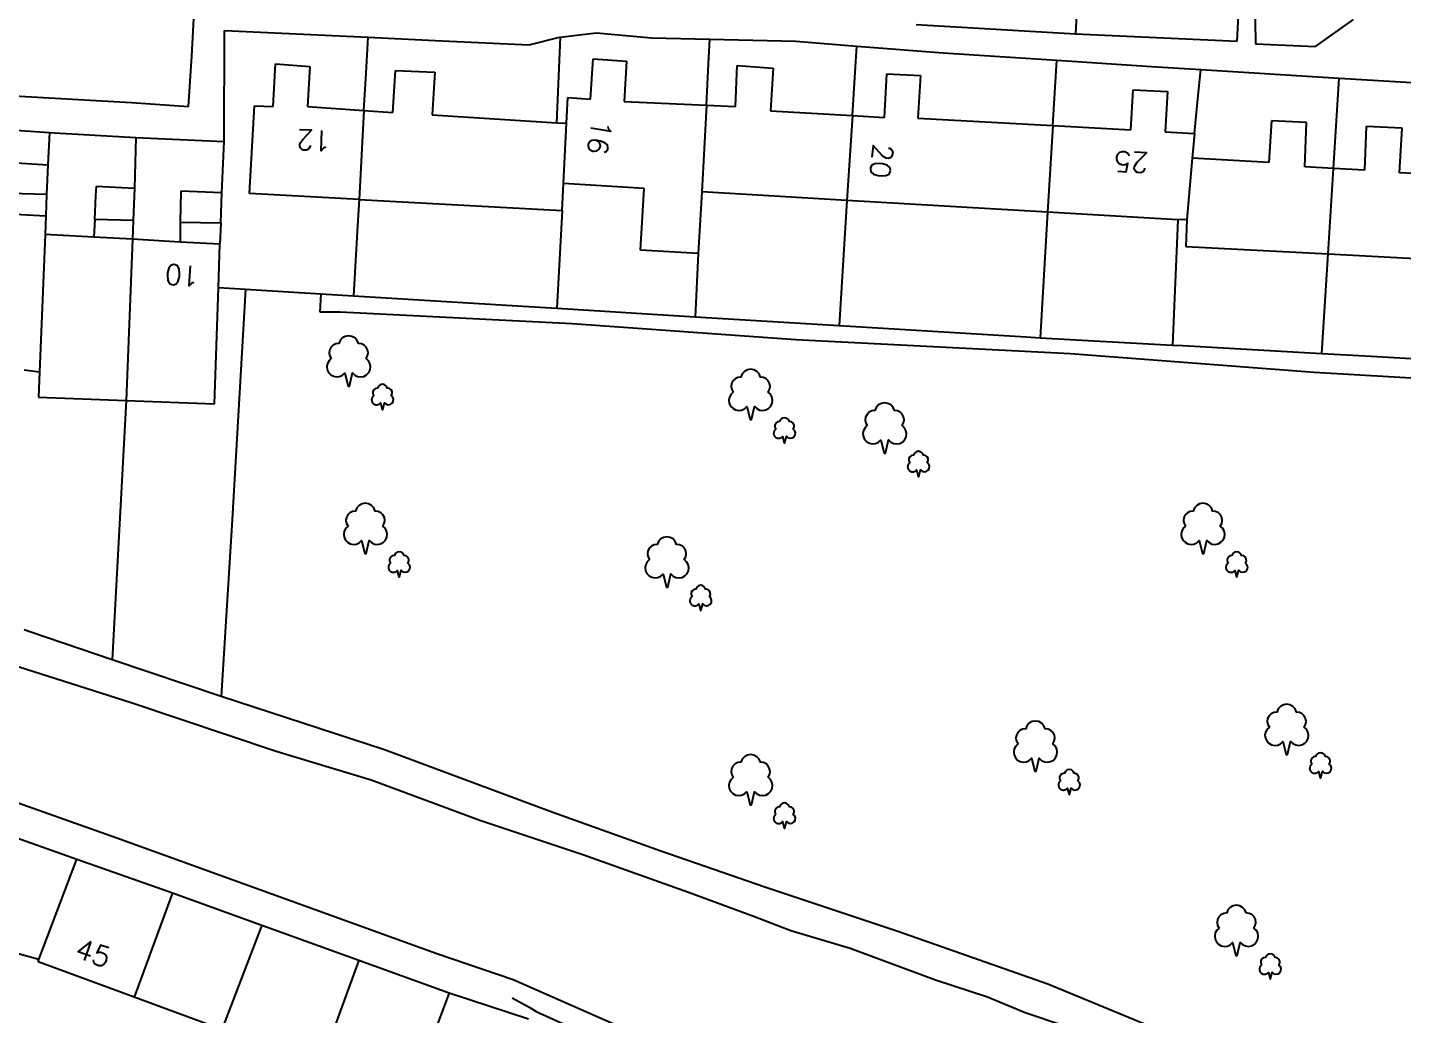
# Model space of a CAD drawing. Extents: x 427500 to 429848, y 434500 to 436505.
# Drawn here: x 429316 to 429398.1, y 435198.9 to 435257.9 of the extents above; entities that cross this region are included whole.
import ezdxf

# ---------------------------------------------------------------- set-up
doc = ezdxf.new("R2010")
doc.units = 0
doc.layers.add('LPTIP_Ex_Base', color=8, linetype='Continuous')
doc.styles.add('MtXpl_Romans', font='romans__.ttf')

msp = doc.modelspace()

# ---------------------------------------------------------------- linework, layer by layer
at = {"layer": 'LPTIP_Ex_Base', "color": 251, "true_color": 0x636466}
for p, q in [((429378.84, 435262.88), (429378.55, 435257.5)), ((429325.8, 435256.15), (429325.97, 435259.55)), ((429388.2, 435257.05), (429388.34, 435259.8)), ((429389.25, 435259.7), (429389.3, 435256.9)), ((429392.881, 435256.744), (429395.15, 435258.345)), ((429327.727, 435251.059), (429327.75, 435257.7)), ((429327.75, 435257.7), (429336.32, 435257.29)), ((429347.8, 435257.3), (429348.44, 435257.37)), ((429348.44, 435257.37), (429349.1, 435257.45)), ((429349.1, 435257.45), (429349.95, 435257.55)), ((429349.95, 435257.55), (429353.25, 435257.25)), ((429369.05, 435258.04), (429378.55, 435257.5)), ((429378.55, 435257.5), (429388.2, 435257.05)), ((429336.2, 435255.15), (429336.32, 435257.29)), ((429336.32, 435257.29), (429340.335, 435257.098)), ((429340.335, 435257.098), (429345.93, 435256.83)), ((429345.93, 435256.83), (429347.752, 435257.288)), ((429347.59, 435252.18), (429347.8, 435257.3)), ((429347.752, 435257.288), (429347.8, 435257.3)), ((429353.25, 435257.25), (429356.73, 435257.17)), ((429356.65, 435255.7), (429356.73, 435257.17)), ((429356.73, 435257.17), (429361.85, 435257.05)), ((429361.85, 435257.05), (429365.5, 435256.76)), ((429365.4, 435255.2), (429365.5, 435256.76)), ((429365.5, 435256.76), (429370.65, 435256.35)), ((429389.3, 435256.9), (429392.881, 435256.744)), ((429325.6, 435253.15), (429325.8, 435256.15)), ((429349.6, 435253.6), (429349.75, 435256)), ((429349.75, 435256), (429351.75, 435255.85)), ((429351.75, 435255.85), (429351.6, 435253.45)), ((429370.65, 435256.35), (429377.43, 435255.91)), ((429377.2, 435252.01), (429377.43, 435255.91)), ((429377.43, 435255.91), (429383.1, 435255.55)), ((429330.65, 435253.15), (429330.8, 435255.7)), ((429330.8, 435255.7), (429332.85, 435255.55)), ((429332.85, 435255.55), (429332.7, 435253.15)), ((429336.07, 435252.92), (429336.2, 435255.15)), ((429337.8, 435252.8), (429337.95, 435255.3)), ((429337.95, 435255.3), (429340.3, 435255.2)), ((429340.3, 435255.2), (429340.15, 435252.65)), ((429356.52, 435253.23), (429356.65, 435255.7)), ((429358.25, 435253.15), (429358.35, 435255.6)), ((429358.35, 435255.6), (429360.5, 435255.45)), ((429360.5, 435255.45), (429360.35, 435252.9)), ((429365.24, 435252.61), (429365.4, 435255.2)), ((429367.15, 435252.5), (429367.3, 435255.1)), ((429367.3, 435255.1), (429369.3, 435255)), ((429369.3, 435255), (429369.15, 435252.45)), ((429383.1, 435255.55), (429386.04, 435255.37)), ((429385.9, 435254), (429386.04, 435255.37)), ((429386.04, 435255.37), (429394.3, 435254.85)), ((429306.85, 435254.25), (429322.2, 435253.4)), ((429381.85, 435251.75), (429382, 435254.15)), ((429382, 435254.15), (429384.05, 435254.05)), ((429393.95, 435249.45), (429394.3, 435254.85)), ((429394.3, 435254.85), (429401.8, 435254.4)), ((429322.2, 435253.4), (429325.6, 435253.15)), ((429348.17, 435252.15), (429348.25, 435253.7)), ((429348.25, 435253.7), (429349.6, 435253.6)), ((429351.6, 435253.45), (429356.52, 435253.23)), ((429384.05, 435254.05), (429383.9, 435251.65)), ((429385.65, 435251.55), (429385.9, 435254)), ((429329.25, 435247.95), (429329.55, 435253.2)), ((429329.55, 435253.2), (429330.65, 435253.15)), ((429332.7, 435253.15), (429336.07, 435252.92)), ((429336.07, 435252.92), (429335.78, 435247.6)), ((429336.07, 435252.92), (429337.8, 435252.8)), ((429340.15, 435252.65), (429347.59, 435252.18)), ((429356.52, 435253.23), (429356.24, 435248.06)), ((429356.52, 435253.23), (429358.25, 435253.15)), ((429360.35, 435252.9), (429365.24, 435252.61)), ((429365.24, 435252.61), (429364.91, 435247.55)), ((429365.24, 435252.61), (429367.15, 435252.5)), ((429369.15, 435252.45), (429377.2, 435252.01)), ((429312.4, 435251.94), (429317.3, 435251.6)), ((429347.59, 435252.18), (429348.17, 435252.15)), ((429347.98, 435248.55), (429348.17, 435252.15)), ((429377.2, 435252.01), (429376.89, 435246.84)), ((429377.2, 435252.01), (429381.85, 435251.75)), ((429383.9, 435251.65), (429385.65, 435251.55)), ((429390.25, 435252.3), (429390.1, 435249.8)), ((429392.35, 435252.2), (429390.25, 435252.3)), ((429392.25, 435249.55), (429392.35, 435252.2)), ((429395.9, 435251.95), (429395.8, 435249.35)), ((429398.05, 435251.85), (429395.9, 435251.95)), ((429397.9, 435249.2), (429398.05, 435251.85)), ((429317.3, 435251.6), (429317.2, 435249.67)), ((429317.3, 435251.6), (429317.6, 435251.58)), ((429317.6, 435251.58), (429322.45, 435251.3)), ((429322.45, 435251.3), (429322.38, 435248.28)), ((429322.45, 435251.3), (429327.302, 435251.078)), ((429327.302, 435251.078), (429327.727, 435251.059)), ((429327.6, 435248), (429327.727, 435251.059)), ((429385.65, 435251.55), (429385.52, 435250.06)), ((429385.52, 435250.06), (429385.2, 435246.4)), ((429390.1, 435249.8), (429385.52, 435250.06)), ((429315, 435249.8), (429317.2, 435249.67)), ((429317.2, 435249.67), (429317.13, 435247.9)), ((429393.95, 435249.45), (429392.25, 435249.55)), ((429393.63, 435244.35), (429393.95, 435249.45)), ((429395.8, 435249.35), (429393.95, 435249.45)), ((429406.05, 435248.8), (429397.9, 435249.2)), ((429320.07, 435247.83), (429320.1, 435248.4)), ((429320.1, 435248.4), (429322.38, 435248.28)), ((429347.9, 435246.95), (429347.98, 435248.55)), ((429352.796, 435248.264), (429347.98, 435248.55)), ((429317.13, 435247.9), (429314.95, 435247.95)), ((429317.13, 435247.9), (429317.08, 435246.62)), ((429320, 435246.4), (429320.07, 435247.83)), ((429322.38, 435248.28), (429322.3, 435246.35)), ((429325.15, 435248.1), (429325.1, 435246.25)), ((429327.6, 435248), (429325.15, 435248.1)), ((429327.53, 435246.2), (429327.6, 435248)), ((429335.78, 435247.6), (429329.25, 435247.95)), ((429335.78, 435247.6), (429335.69, 435246.03)), ((429335.78, 435247.6), (429347.9, 435246.95)), ((429352.577, 435244.583), (429352.796, 435248.264)), ((429356.24, 435248.06), (429356.022, 435244.379)), ((429364.91, 435247.55), (429356.24, 435248.06)), ((429364.91, 435247.55), (429364.44, 435240.08)), ((429376.89, 435246.84), (429364.91, 435247.55)), ((429314.9, 435246.75), (429317.08, 435246.62)), ((429347.9, 435246.95), (429347.6, 435241.11)), ((429376.89, 435246.84), (429376.44, 435239.35)), ((429384.66, 435246.38), (429376.89, 435246.84)), ((429317.08, 435246.62), (429317.04, 435245.51)), ((429320, 435246.4), (429319.95, 435245.35)), ((429322.3, 435246.35), (429320, 435246.4)), ((429322.3, 435246.35), (429322.25, 435245.23)), ((429325.1, 435246.25), (429327.53, 435246.2)), ((429325.1, 435246.25), (429325.1, 435245.06)), ((429327.53, 435246.2), (429327.48, 435244.93)), ((429335.69, 435246.03), (429335.45, 435241.85)), ((429384.66, 435246.38), (429384.35, 435238.91)), ((429385.2, 435246.4), (429384.66, 435246.38)), ((429385.2, 435246.4), (429385.15, 435244.8)), ((429317.04, 435245.51), (429316.7, 435237.3)), ((429319.95, 435245.35), (429317.04, 435245.51)), ((429322.25, 435245.23), (429319.95, 435245.35)), ((429322.25, 435245.23), (429321.88, 435235.59)), ((429325.1, 435245.06), (429322.25, 435245.23)), ((429327.48, 435244.93), (429325.1, 435245.06)), ((429327.39, 435242.35), (429327.48, 435244.93)), ((429356.022, 435244.379), (429352.577, 435244.583)), ((429356.022, 435244.379), (429355.84, 435240.6)), ((429385.15, 435244.8), (429393.63, 435244.35)), ((429393.25, 435238.41), (429393.63, 435244.35)), ((429393.63, 435244.35), (429405.75, 435243.7)), ((429327.15, 435235.4), (429327.39, 435242.35)), ((429327.39, 435242.35), (429329, 435242.25)), ((429329, 435242.25), (429328.2, 435228.5)), ((429329, 435242.25), (429333.51, 435241.97)), ((429333.51, 435241.97), (429333.45, 435240.9)), ((429333.51, 435241.97), (429335.45, 435241.85)), ((429335.45, 435241.85), (429345.25, 435241.25)), ((429345.25, 435241.25), (429347.6, 435241.11)), ((429347.6, 435241.11), (429355.84, 435240.6)), ((429333.45, 435240.9), (429334.65, 435240.9)), ((429334.65, 435240.9), (429348.5, 435240.2)), ((429348.5, 435240.2), (429361.85, 435239.25)), ((429355.84, 435240.6), (429364.44, 435240.08)), ((429364.44, 435240.08), (429375.6, 435239.4)), ((429375.6, 435239.4), (429376.44, 435239.35)), ((429376.44, 435239.35), (429384.35, 435238.91)), ((429361.85, 435239.25), (429378.25, 435238.4)), ((429384.35, 435238.91), (429384.96, 435238.88)), ((429384.96, 435238.88), (429393.25, 435238.41)), ((429378.25, 435238.4), (429392.8, 435237.3)), ((429393.25, 435238.41), (429396.2, 435238.25)), ((429396.2, 435238.25), (429405.35, 435237.7)), ((429316.7, 435237.3), (429315.8, 435237.41)), ((429316.7, 435237.3), (429316.65, 435235.8)), ((429392.8, 435237.3), (429405.42, 435236.55)), ((429316.65, 435235.8), (429321.88, 435235.59)), ((429321.88, 435235.59), (429321.05, 435220.11)), ((429321.88, 435235.59), (429327.15, 435235.4)), ((429328.2, 435228.5), (429327.55, 435217.93)), ((429316.18, 435221.77), (429315.8, 435221.9)), ((429321.05, 435220.11), (429316.18, 435221.77)), ((429312.499, 435220.65), (429322.179, 435217.567)), ((429327.55, 435217.93), (429321.05, 435220.11)), ((429322.179, 435217.567), (429322.179, 435217.567)), ((429322.179, 435217.567), (429330.84, 435214.653)), ((429337.3, 435214.75), (429327.55, 435217.93)), ((429347.35, 435211), (429337.3, 435214.75)), ((429330.84, 435214.653), (429336.5, 435212.95)), ((429336.5, 435212.95), (429343, 435210.55)), ((429314.124, 435212.037), (429321.324, 435209.487)), ((429353.8, 435208.7), (429347.35, 435211)), ((429312.974, 435210.317), (429318.934, 435208.217)), ((429343, 435210.55), (429349.15, 435208.5)), ((429321.324, 435209.487), (429330.574, 435206.137)), ((429316.674, 435202.227), (429318.934, 435208.217)), ((429318.934, 435208.217), (429324.424, 435206.287)), ((429349.15, 435208.5), (429355.45, 435206.25)), ((429360, 435206.55), (429353.8, 435208.7)), ((429367.95, 435203.9), (429360, 435206.55)), ((429324.644, 435206.207), (429322.354, 435199.977)), ((429324.424, 435206.287), (429324.644, 435206.207)), ((429324.644, 435206.207), (429329.974, 435204.277)), ((429330.574, 435206.137), (429340.424, 435202.587)), ((429355.45, 435206.25), (429359.4, 435204.8)), ((429329.974, 435204.277), (429327.594, 435198.047)), ((429329.974, 435204.277), (429335.774, 435202.177)), ((429359.4, 435204.8), (429361.55, 435203.95)), ((429361.55, 435203.95), (429365.1, 435202.9)), ((429376.9, 435200.75), (429367.95, 435203.9)), ((429316.674, 435202.227), (429314.074, 435202.937)), ((429340.424, 435202.587), (429344.974, 435201.037)), ((429365.1, 435202.9), (429370.2, 435201)), ((429316.624, 435202.087), (429316.674, 435202.227)), ((429322.354, 435199.977), (429316.624, 435202.087)), ((429335.774, 435202.177), (429333.474, 435195.887)), ((429335.774, 435202.177), (429341.154, 435200.227)), ((429344.974, 435201.037), (429347.324, 435199.987)), ((429370.2, 435201), (429373.3, 435200)), ((429383.55, 435198), (429376.9, 435200.75)), ((429327.594, 435198.047), (429322.354, 435199.977)), ((429341.154, 435200.227), (429338.814, 435193.927)), ((429341.154, 435200.227), (429345.898, 435198.671)), ((429344.924, 435199.934), (429345.986, 435199.348)), ((429347.324, 435199.987), (429368.324, 435190.787)), ((429373.3, 435200), (429375.55, 435199.05)), ((429345.986, 435199.348), (429346.14, 435199.255)), ((429346.14, 435199.255), (429346.362, 435199.121)), ((429346.362, 435199.121), (429353.155, 435196.055)), ((429375.55, 435199.05), (429377.8, 435198.3))]:
    msp.add_line(p, q, dxfattribs=at)
for points in [[(429334.126, 435238.097), (429333.99, 435237.969), (429333.901, 435237.806), (429333.866, 435237.623), (429333.888, 435237.439), (429333.967, 435237.27), (429334.094, 435237.134), (429334.256, 435237.043), (429334.439, 435237.007), (429334.624, 435237.028), (429334.793, 435237.106), (429334.93, 435237.232), (429334.931, 435237.235), (429335.132, 435236.461), (429335.212, 435236.461), (429335.393, 435237.244), (429335.393, 435237.244), (429335.529, 435237.113), (429335.699, 435237.031), (429335.885, 435237.007), (429336.07, 435237.041), (429336.236, 435237.131), (429336.364, 435237.269), (429336.444, 435237.439), (429336.467, 435237.626), (429336.43, 435237.811), (429336.338, 435237.975), (429336.199, 435238.102), (429336.287, 435238.259), (429336.319, 435238.436), (429336.294, 435238.615), (429336.212, 435238.775), (429336.083, 435238.901), (429335.92, 435238.979), (429335.741, 435239), (429335.741, 435239), (429335.664, 435239.184), (429335.531, 435239.331), (429335.356, 435239.427), (429335.16, 435239.461), (429334.964, 435239.427), (429334.789, 435239.331), (429334.656, 435239.184), (429334.579, 435239), (429334.399, 435238.978), (429334.236, 435238.9), (429334.107, 435238.773), (429334.025, 435238.611), (429334.001, 435238.431), (429334.036, 435238.254), (429334.126, 435238.097)], [(429358.126, 435236.097), (429357.99, 435235.969), (429357.901, 435235.806), (429357.866, 435235.623), (429357.888, 435235.439), (429357.967, 435235.27), (429358.094, 435235.134), (429358.256, 435235.043), (429358.439, 435235.007), (429358.624, 435235.028), (429358.793, 435235.106), (429358.93, 435235.232), (429358.931, 435235.235), (429359.132, 435234.461), (429359.212, 435234.461), (429359.393, 435235.244), (429359.393, 435235.244), (429359.529, 435235.113), (429359.699, 435235.031), (429359.885, 435235.007), (429360.07, 435235.041), (429360.236, 435235.131), (429360.364, 435235.269), (429360.444, 435235.439), (429360.467, 435235.626), (429360.43, 435235.811), (429360.338, 435235.975), (429360.199, 435236.102), (429360.287, 435236.259), (429360.319, 435236.436), (429360.294, 435236.615), (429360.212, 435236.775), (429360.083, 435236.901), (429359.92, 435236.979), (429359.741, 435237), (429359.741, 435237), (429359.664, 435237.184), (429359.531, 435237.331), (429359.356, 435237.427), (429359.16, 435237.461), (429358.964, 435237.427), (429358.789, 435237.331), (429358.656, 435237.184), (429358.579, 435237), (429358.399, 435236.978), (429358.236, 435236.9), (429358.107, 435236.773), (429358.025, 435236.611), (429358.001, 435236.431), (429358.036, 435236.254), (429358.126, 435236.097)], [(429336.663, 435235.887), (429336.648, 435235.876), (429336.634, 435235.864), (429336.62, 435235.852), (429336.608, 435235.838), (429336.596, 435235.824), (429336.585, 435235.808), (429336.575, 435235.793), (429336.566, 435235.776), (429336.558, 435235.759), (429336.551, 435235.742), (429336.545, 435235.724), (429336.54, 435235.706), (429336.537, 435235.688), (429336.535, 435235.669), (429336.533, 435235.651), (429336.533, 435235.632), (429336.534, 435235.613), (429336.537, 435235.595), (429336.54, 435235.576), (429336.545, 435235.558), (429336.55, 435235.541), (429336.557, 435235.523), (429336.565, 435235.506), (429336.574, 435235.49), (429336.584, 435235.474), (429336.595, 435235.459), (429336.607, 435235.444), (429336.619, 435235.431), (429336.633, 435235.418), (429336.647, 435235.406), (429336.662, 435235.395), (429336.678, 435235.385), (429336.694, 435235.376), (429336.711, 435235.367), (429336.729, 435235.36), (429336.746, 435235.355), (429336.764, 435235.35), (429336.783, 435235.346), (429336.801, 435235.344), (429336.82, 435235.342), (429336.838, 435235.342), (429336.857, 435235.343), (429336.876, 435235.345), (429336.894, 435235.349), (429336.912, 435235.353), (429336.93, 435235.359), (429336.947, 435235.365), (429336.964, 435235.373), (429336.981, 435235.382), (429336.997, 435235.392), (429337.012, 435235.403), (429337.027, 435235.414), (429337.04, 435235.427), (429337.053, 435235.441), (429337.065, 435235.455), (429337.066, 435235.456), (429337.167, 435235.069), (429337.194, 435235.069), (429337.297, 435235.461), (429337.297, 435235.461), (429337.395, 435235.377), (429337.52, 435235.343), (429337.647, 435235.364), (429337.753, 435235.436), (429337.819, 435235.547), (429337.832, 435235.676), (429337.79, 435235.797), (429337.7, 435235.89), (429337.754, 435236.003), (429337.752, 435236.129), (429337.695, 435236.241), (429337.595, 435236.316), (429337.471, 435236.339), (429337.413, 435236.458), (429337.309, 435236.54), (429337.181, 435236.569), (429337.052, 435236.54), (429336.948, 435236.458), (429336.89, 435236.339), (429336.766, 435236.316), (429336.665, 435236.24), (429336.608, 435236.127), (429336.608, 435236.001), (429336.663, 435235.887)], [(429366.126, 435234.097), (429365.99, 435233.969), (429365.901, 435233.806), (429365.866, 435233.623), (429365.888, 435233.439), (429365.967, 435233.27), (429366.094, 435233.134), (429366.256, 435233.043), (429366.439, 435233.007), (429366.624, 435233.028), (429366.793, 435233.106), (429366.93, 435233.232), (429366.931, 435233.235), (429367.132, 435232.461), (429367.212, 435232.461), (429367.393, 435233.244), (429367.393, 435233.244), (429367.529, 435233.113), (429367.699, 435233.031), (429367.885, 435233.007), (429368.07, 435233.041), (429368.236, 435233.131), (429368.364, 435233.269), (429368.444, 435233.439), (429368.467, 435233.626), (429368.43, 435233.811), (429368.338, 435233.975), (429368.199, 435234.102), (429368.287, 435234.259), (429368.319, 435234.436), (429368.294, 435234.615), (429368.212, 435234.775), (429368.083, 435234.901), (429367.92, 435234.979), (429367.741, 435235), (429367.741, 435235), (429367.664, 435235.184), (429367.531, 435235.331), (429367.356, 435235.427), (429367.16, 435235.461), (429366.964, 435235.427), (429366.789, 435235.331), (429366.656, 435235.184), (429366.579, 435235), (429366.399, 435234.978), (429366.236, 435234.9), (429366.107, 435234.773), (429366.025, 435234.611), (429366.001, 435234.431), (429366.036, 435234.254), (429366.126, 435234.097)], [(429360.663, 435233.887), (429360.648, 435233.876), (429360.634, 435233.864), (429360.62, 435233.852), (429360.608, 435233.838), (429360.596, 435233.824), (429360.585, 435233.808), (429360.575, 435233.793), (429360.566, 435233.776), (429360.558, 435233.759), (429360.551, 435233.742), (429360.545, 435233.724), (429360.54, 435233.706), (429360.537, 435233.688), (429360.535, 435233.669), (429360.533, 435233.651), (429360.533, 435233.632), (429360.534, 435233.613), (429360.537, 435233.595), (429360.54, 435233.576), (429360.545, 435233.558), (429360.55, 435233.541), (429360.557, 435233.523), (429360.565, 435233.506), (429360.574, 435233.49), (429360.584, 435233.474), (429360.595, 435233.459), (429360.607, 435233.444), (429360.619, 435233.431), (429360.633, 435233.418), (429360.647, 435233.406), (429360.662, 435233.395), (429360.678, 435233.385), (429360.694, 435233.376), (429360.711, 435233.367), (429360.729, 435233.36), (429360.746, 435233.355), (429360.764, 435233.35), (429360.783, 435233.346), (429360.801, 435233.344), (429360.82, 435233.342), (429360.838, 435233.342), (429360.857, 435233.343), (429360.876, 435233.345), (429360.894, 435233.349), (429360.912, 435233.353), (429360.93, 435233.359), (429360.947, 435233.365), (429360.964, 435233.373), (429360.981, 435233.382), (429360.997, 435233.392), (429361.012, 435233.403), (429361.027, 435233.414), (429361.04, 435233.427), (429361.053, 435233.441), (429361.065, 435233.455), (429361.066, 435233.456), (429361.167, 435233.069), (429361.194, 435233.069), (429361.297, 435233.461), (429361.297, 435233.461), (429361.395, 435233.377), (429361.52, 435233.343), (429361.647, 435233.364), (429361.753, 435233.436), (429361.819, 435233.547), (429361.832, 435233.676), (429361.79, 435233.797), (429361.7, 435233.89), (429361.754, 435234.003), (429361.752, 435234.129), (429361.695, 435234.241), (429361.595, 435234.316), (429361.471, 435234.339), (429361.413, 435234.458), (429361.309, 435234.54), (429361.181, 435234.569), (429361.052, 435234.54), (429360.948, 435234.458), (429360.89, 435234.339), (429360.766, 435234.316), (429360.665, 435234.24), (429360.608, 435234.127), (429360.608, 435234.001), (429360.663, 435233.887)], [(429368.663, 435231.887), (429368.648, 435231.876), (429368.634, 435231.864), (429368.62, 435231.852), (429368.608, 435231.838), (429368.596, 435231.824), (429368.585, 435231.808), (429368.575, 435231.793), (429368.566, 435231.776), (429368.558, 435231.759), (429368.551, 435231.742), (429368.545, 435231.724), (429368.54, 435231.706), (429368.537, 435231.688), (429368.535, 435231.669), (429368.533, 435231.651), (429368.533, 435231.632), (429368.534, 435231.613), (429368.537, 435231.595), (429368.54, 435231.576), (429368.545, 435231.558), (429368.55, 435231.541), (429368.557, 435231.523), (429368.565, 435231.506), (429368.574, 435231.49), (429368.584, 435231.474), (429368.595, 435231.459), (429368.607, 435231.444), (429368.619, 435231.431), (429368.633, 435231.418), (429368.647, 435231.406), (429368.662, 435231.395), (429368.678, 435231.385), (429368.694, 435231.376), (429368.711, 435231.367), (429368.729, 435231.36), (429368.746, 435231.355), (429368.764, 435231.35), (429368.783, 435231.346), (429368.801, 435231.344), (429368.82, 435231.342), (429368.838, 435231.342), (429368.857, 435231.343), (429368.876, 435231.345), (429368.894, 435231.349), (429368.912, 435231.353), (429368.93, 435231.359), (429368.947, 435231.365), (429368.964, 435231.373), (429368.981, 435231.382), (429368.997, 435231.392), (429369.012, 435231.403), (429369.027, 435231.414), (429369.04, 435231.427), (429369.053, 435231.441), (429369.065, 435231.455), (429369.066, 435231.456), (429369.167, 435231.069), (429369.194, 435231.069), (429369.297, 435231.461), (429369.297, 435231.461), (429369.395, 435231.377), (429369.52, 435231.343), (429369.647, 435231.364), (429369.753, 435231.436), (429369.819, 435231.547), (429369.832, 435231.676), (429369.79, 435231.797), (429369.7, 435231.89), (429369.754, 435232.003), (429369.752, 435232.129), (429369.695, 435232.241), (429369.595, 435232.316), (429369.471, 435232.339), (429369.413, 435232.458), (429369.309, 435232.54), (429369.181, 435232.569), (429369.052, 435232.54), (429368.948, 435232.458), (429368.89, 435232.339), (429368.766, 435232.316), (429368.665, 435232.24), (429368.608, 435232.127), (429368.608, 435232.001), (429368.663, 435231.887)], [(429335.126, 435228.097), (429334.99, 435227.969), (429334.901, 435227.806), (429334.866, 435227.623), (429334.888, 435227.439), (429334.967, 435227.27), (429335.094, 435227.134), (429335.256, 435227.043), (429335.439, 435227.007), (429335.624, 435227.028), (429335.793, 435227.106), (429335.93, 435227.232), (429335.931, 435227.235), (429336.132, 435226.461), (429336.212, 435226.461), (429336.393, 435227.244), (429336.393, 435227.244), (429336.529, 435227.113), (429336.699, 435227.031), (429336.885, 435227.007), (429337.07, 435227.041), (429337.236, 435227.131), (429337.364, 435227.269), (429337.444, 435227.439), (429337.467, 435227.626), (429337.43, 435227.811), (429337.338, 435227.975), (429337.199, 435228.102), (429337.287, 435228.259), (429337.319, 435228.436), (429337.294, 435228.615), (429337.212, 435228.775), (429337.083, 435228.901), (429336.92, 435228.979), (429336.741, 435229), (429336.741, 435229), (429336.664, 435229.184), (429336.531, 435229.331), (429336.356, 435229.427), (429336.16, 435229.461), (429335.964, 435229.427), (429335.789, 435229.331), (429335.656, 435229.184), (429335.579, 435229), (429335.399, 435228.978), (429335.236, 435228.9), (429335.107, 435228.773), (429335.025, 435228.611), (429335.001, 435228.431), (429335.036, 435228.254), (429335.126, 435228.097)], [(429385.126, 435228.097), (429384.99, 435227.969), (429384.901, 435227.806), (429384.866, 435227.623), (429384.888, 435227.439), (429384.967, 435227.27), (429385.094, 435227.134), (429385.256, 435227.043), (429385.439, 435227.007), (429385.624, 435227.028), (429385.793, 435227.106), (429385.93, 435227.232), (429385.931, 435227.235), (429386.132, 435226.461), (429386.212, 435226.461), (429386.393, 435227.244), (429386.393, 435227.244), (429386.529, 435227.113), (429386.699, 435227.031), (429386.885, 435227.007), (429387.07, 435227.041), (429387.236, 435227.131), (429387.364, 435227.269), (429387.444, 435227.439), (429387.467, 435227.626), (429387.43, 435227.811), (429387.338, 435227.975), (429387.199, 435228.102), (429387.287, 435228.259), (429387.319, 435228.436), (429387.294, 435228.615), (429387.212, 435228.775), (429387.083, 435228.901), (429386.92, 435228.979), (429386.741, 435229), (429386.741, 435229), (429386.664, 435229.184), (429386.531, 435229.331), (429386.356, 435229.427), (429386.16, 435229.461), (429385.964, 435229.427), (429385.789, 435229.331), (429385.656, 435229.184), (429385.579, 435229), (429385.399, 435228.978), (429385.236, 435228.9), (429385.107, 435228.773), (429385.025, 435228.611), (429385.001, 435228.431), (429385.036, 435228.254), (429385.126, 435228.097)], [(429353.126, 435226.097), (429352.99, 435225.969), (429352.901, 435225.806), (429352.866, 435225.623), (429352.888, 435225.439), (429352.967, 435225.27), (429353.094, 435225.134), (429353.256, 435225.043), (429353.439, 435225.007), (429353.624, 435225.028), (429353.793, 435225.106), (429353.93, 435225.232), (429353.931, 435225.235), (429354.132, 435224.461), (429354.212, 435224.461), (429354.393, 435225.244), (429354.393, 435225.244), (429354.529, 435225.113), (429354.699, 435225.031), (429354.885, 435225.007), (429355.07, 435225.041), (429355.236, 435225.131), (429355.364, 435225.269), (429355.444, 435225.439), (429355.467, 435225.626), (429355.43, 435225.811), (429355.338, 435225.975), (429355.199, 435226.102), (429355.287, 435226.259), (429355.319, 435226.436), (429355.294, 435226.615), (429355.212, 435226.775), (429355.083, 435226.901), (429354.92, 435226.979), (429354.741, 435227), (429354.741, 435227), (429354.664, 435227.184), (429354.531, 435227.331), (429354.356, 435227.427), (429354.16, 435227.461), (429353.964, 435227.427), (429353.789, 435227.331), (429353.656, 435227.184), (429353.579, 435227), (429353.399, 435226.978), (429353.236, 435226.9), (429353.107, 435226.773), (429353.025, 435226.611), (429353.001, 435226.431), (429353.036, 435226.254), (429353.126, 435226.097)], [(429337.663, 435225.887), (429337.648, 435225.876), (429337.634, 435225.864), (429337.62, 435225.852), (429337.608, 435225.838), (429337.596, 435225.824), (429337.585, 435225.808), (429337.575, 435225.793), (429337.566, 435225.776), (429337.558, 435225.759), (429337.551, 435225.742), (429337.545, 435225.724), (429337.54, 435225.706), (429337.537, 435225.688), (429337.535, 435225.669), (429337.533, 435225.651), (429337.533, 435225.632), (429337.534, 435225.613), (429337.537, 435225.595), (429337.54, 435225.576), (429337.545, 435225.558), (429337.55, 435225.541), (429337.557, 435225.523), (429337.565, 435225.506), (429337.574, 435225.49), (429337.584, 435225.474), (429337.595, 435225.459), (429337.607, 435225.444), (429337.619, 435225.431), (429337.633, 435225.418), (429337.647, 435225.406), (429337.662, 435225.395), (429337.678, 435225.385), (429337.694, 435225.376), (429337.711, 435225.367), (429337.729, 435225.36), (429337.746, 435225.355), (429337.764, 435225.35), (429337.783, 435225.346), (429337.801, 435225.344), (429337.82, 435225.342), (429337.838, 435225.342), (429337.857, 435225.343), (429337.876, 435225.345), (429337.894, 435225.349), (429337.912, 435225.353), (429337.93, 435225.359), (429337.947, 435225.365), (429337.964, 435225.373), (429337.981, 435225.382), (429337.997, 435225.392), (429338.012, 435225.403), (429338.027, 435225.414), (429338.04, 435225.427), (429338.053, 435225.441), (429338.065, 435225.455), (429338.066, 435225.456), (429338.167, 435225.069), (429338.194, 435225.069), (429338.297, 435225.461), (429338.297, 435225.461), (429338.395, 435225.377), (429338.52, 435225.343), (429338.647, 435225.364), (429338.753, 435225.436), (429338.819, 435225.547), (429338.832, 435225.676), (429338.79, 435225.797), (429338.7, 435225.89), (429338.754, 435226.003), (429338.752, 435226.129), (429338.695, 435226.241), (429338.595, 435226.316), (429338.471, 435226.339), (429338.413, 435226.458), (429338.309, 435226.54), (429338.181, 435226.569), (429338.052, 435226.54), (429337.948, 435226.458), (429337.89, 435226.339), (429337.766, 435226.316), (429337.665, 435226.24), (429337.608, 435226.127), (429337.608, 435226.001), (429337.663, 435225.887)], [(429387.663, 435225.887), (429387.648, 435225.876), (429387.634, 435225.864), (429387.62, 435225.852), (429387.608, 435225.838), (429387.596, 435225.824), (429387.585, 435225.808), (429387.575, 435225.793), (429387.566, 435225.776), (429387.558, 435225.759), (429387.551, 435225.742), (429387.545, 435225.724), (429387.54, 435225.706), (429387.537, 435225.688), (429387.535, 435225.669), (429387.533, 435225.651), (429387.533, 435225.632), (429387.534, 435225.613), (429387.537, 435225.595), (429387.54, 435225.576), (429387.545, 435225.558), (429387.55, 435225.541), (429387.557, 435225.523), (429387.565, 435225.506), (429387.574, 435225.49), (429387.584, 435225.474), (429387.595, 435225.459), (429387.607, 435225.444), (429387.619, 435225.431), (429387.633, 435225.418), (429387.647, 435225.406), (429387.662, 435225.395), (429387.678, 435225.385), (429387.694, 435225.376), (429387.711, 435225.367), (429387.729, 435225.36), (429387.746, 435225.355), (429387.764, 435225.35), (429387.783, 435225.346), (429387.801, 435225.344), (429387.82, 435225.342), (429387.838, 435225.342), (429387.857, 435225.343), (429387.876, 435225.345), (429387.894, 435225.349), (429387.912, 435225.353), (429387.93, 435225.359), (429387.947, 435225.365), (429387.964, 435225.373), (429387.981, 435225.382), (429387.997, 435225.392), (429388.012, 435225.403), (429388.027, 435225.414), (429388.04, 435225.427), (429388.053, 435225.441), (429388.065, 435225.455), (429388.066, 435225.456), (429388.167, 435225.069), (429388.194, 435225.069), (429388.297, 435225.461), (429388.297, 435225.461), (429388.395, 435225.377), (429388.52, 435225.343), (429388.647, 435225.364), (429388.753, 435225.436), (429388.819, 435225.547), (429388.832, 435225.676), (429388.79, 435225.797), (429388.7, 435225.89), (429388.754, 435226.003), (429388.752, 435226.129), (429388.695, 435226.241), (429388.595, 435226.316), (429388.471, 435226.339), (429388.413, 435226.458), (429388.309, 435226.54), (429388.181, 435226.569), (429388.052, 435226.54), (429387.948, 435226.458), (429387.89, 435226.339), (429387.766, 435226.316), (429387.665, 435226.24), (429387.608, 435226.127), (429387.608, 435226.001), (429387.663, 435225.887)], [(429355.663, 435223.887), (429355.648, 435223.876), (429355.634, 435223.864), (429355.62, 435223.852), (429355.608, 435223.838), (429355.596, 435223.824), (429355.585, 435223.808), (429355.575, 435223.793), (429355.566, 435223.776), (429355.558, 435223.759), (429355.551, 435223.742), (429355.545, 435223.724), (429355.54, 435223.706), (429355.537, 435223.688), (429355.535, 435223.669), (429355.533, 435223.651), (429355.533, 435223.632), (429355.534, 435223.613), (429355.537, 435223.595), (429355.54, 435223.576), (429355.545, 435223.558), (429355.55, 435223.541), (429355.557, 435223.523), (429355.565, 435223.506), (429355.574, 435223.49), (429355.584, 435223.474), (429355.595, 435223.459), (429355.607, 435223.444), (429355.619, 435223.431), (429355.633, 435223.418), (429355.647, 435223.406), (429355.662, 435223.395), (429355.678, 435223.385), (429355.694, 435223.376), (429355.711, 435223.367), (429355.729, 435223.36), (429355.746, 435223.355), (429355.764, 435223.35), (429355.783, 435223.346), (429355.801, 435223.344), (429355.82, 435223.342), (429355.838, 435223.342), (429355.857, 435223.343), (429355.876, 435223.345), (429355.894, 435223.349), (429355.912, 435223.353), (429355.93, 435223.359), (429355.947, 435223.365), (429355.964, 435223.373), (429355.981, 435223.382), (429355.997, 435223.392), (429356.012, 435223.403), (429356.027, 435223.414), (429356.04, 435223.427), (429356.053, 435223.441), (429356.065, 435223.455), (429356.066, 435223.456), (429356.167, 435223.069), (429356.194, 435223.069), (429356.297, 435223.461), (429356.297, 435223.461), (429356.395, 435223.377), (429356.52, 435223.343), (429356.647, 435223.364), (429356.753, 435223.436), (429356.819, 435223.547), (429356.832, 435223.676), (429356.79, 435223.797), (429356.7, 435223.89), (429356.754, 435224.003), (429356.752, 435224.129), (429356.695, 435224.241), (429356.595, 435224.316), (429356.471, 435224.339), (429356.413, 435224.458), (429356.309, 435224.54), (429356.181, 435224.569), (429356.052, 435224.54), (429355.948, 435224.458), (429355.89, 435224.339), (429355.766, 435224.316), (429355.665, 435224.24), (429355.608, 435224.127), (429355.608, 435224.001), (429355.663, 435223.887)], [(429390.126, 435216.097), (429389.99, 435215.969), (429389.901, 435215.806), (429389.866, 435215.623), (429389.888, 435215.439), (429389.967, 435215.27), (429390.094, 435215.134), (429390.256, 435215.043), (429390.439, 435215.007), (429390.624, 435215.028), (429390.793, 435215.106), (429390.93, 435215.232), (429390.931, 435215.235), (429391.132, 435214.461), (429391.212, 435214.461), (429391.393, 435215.244), (429391.393, 435215.244), (429391.529, 435215.113), (429391.699, 435215.031), (429391.885, 435215.007), (429392.07, 435215.041), (429392.236, 435215.131), (429392.364, 435215.269), (429392.444, 435215.439), (429392.467, 435215.626), (429392.43, 435215.811), (429392.338, 435215.975), (429392.199, 435216.102), (429392.287, 435216.259), (429392.319, 435216.436), (429392.294, 435216.615), (429392.212, 435216.775), (429392.083, 435216.901), (429391.92, 435216.979), (429391.741, 435217), (429391.741, 435217), (429391.664, 435217.184), (429391.531, 435217.331), (429391.356, 435217.427), (429391.16, 435217.461), (429390.964, 435217.427), (429390.789, 435217.331), (429390.656, 435217.184), (429390.579, 435217), (429390.399, 435216.978), (429390.236, 435216.9), (429390.107, 435216.773), (429390.025, 435216.611), (429390.001, 435216.431), (429390.036, 435216.254), (429390.126, 435216.097)], [(429375.126, 435215.097), (429374.99, 435214.969), (429374.901, 435214.806), (429374.866, 435214.623), (429374.888, 435214.439), (429374.967, 435214.27), (429375.094, 435214.134), (429375.256, 435214.043), (429375.439, 435214.007), (429375.624, 435214.028), (429375.793, 435214.106), (429375.93, 435214.232), (429375.931, 435214.235), (429376.132, 435213.461), (429376.212, 435213.461), (429376.393, 435214.244), (429376.393, 435214.244), (429376.529, 435214.113), (429376.699, 435214.031), (429376.885, 435214.007), (429377.07, 435214.041), (429377.236, 435214.131), (429377.364, 435214.269), (429377.444, 435214.439), (429377.467, 435214.626), (429377.43, 435214.811), (429377.338, 435214.975), (429377.199, 435215.102), (429377.287, 435215.259), (429377.319, 435215.436), (429377.294, 435215.615), (429377.212, 435215.775), (429377.083, 435215.901), (429376.92, 435215.979), (429376.741, 435216), (429376.741, 435216), (429376.664, 435216.184), (429376.531, 435216.331), (429376.356, 435216.427), (429376.16, 435216.461), (429375.964, 435216.427), (429375.789, 435216.331), (429375.656, 435216.184), (429375.579, 435216), (429375.399, 435215.978), (429375.236, 435215.9), (429375.107, 435215.773), (429375.025, 435215.611), (429375.001, 435215.431), (429375.036, 435215.254), (429375.126, 435215.097)], [(429358.126, 435213.097), (429357.99, 435212.969), (429357.901, 435212.806), (429357.866, 435212.623), (429357.888, 435212.439), (429357.967, 435212.27), (429358.094, 435212.134), (429358.256, 435212.043), (429358.439, 435212.007), (429358.624, 435212.028), (429358.793, 435212.106), (429358.93, 435212.232), (429358.931, 435212.235), (429359.132, 435211.461), (429359.212, 435211.461), (429359.393, 435212.244), (429359.393, 435212.244), (429359.529, 435212.113), (429359.699, 435212.031), (429359.885, 435212.007), (429360.07, 435212.041), (429360.236, 435212.131), (429360.364, 435212.269), (429360.444, 435212.439), (429360.467, 435212.626), (429360.43, 435212.811), (429360.338, 435212.975), (429360.199, 435213.102), (429360.287, 435213.259), (429360.319, 435213.436), (429360.294, 435213.615), (429360.212, 435213.775), (429360.083, 435213.901), (429359.92, 435213.979), (429359.741, 435214), (429359.741, 435214), (429359.664, 435214.184), (429359.531, 435214.331), (429359.356, 435214.427), (429359.16, 435214.461), (429358.964, 435214.427), (429358.789, 435214.331), (429358.656, 435214.184), (429358.579, 435214), (429358.399, 435213.978), (429358.236, 435213.9), (429358.107, 435213.773), (429358.025, 435213.611), (429358.001, 435213.431), (429358.036, 435213.254), (429358.126, 435213.097)], [(429392.663, 435213.887), (429392.648, 435213.876), (429392.634, 435213.864), (429392.62, 435213.852), (429392.608, 435213.838), (429392.596, 435213.824), (429392.585, 435213.808), (429392.575, 435213.793), (429392.566, 435213.776), (429392.558, 435213.759), (429392.551, 435213.742), (429392.545, 435213.724), (429392.54, 435213.706), (429392.537, 435213.688), (429392.535, 435213.669), (429392.533, 435213.651), (429392.533, 435213.632), (429392.534, 435213.613), (429392.537, 435213.595), (429392.54, 435213.576), (429392.545, 435213.558), (429392.55, 435213.541), (429392.557, 435213.523), (429392.565, 435213.506), (429392.574, 435213.49), (429392.584, 435213.474), (429392.595, 435213.459), (429392.607, 435213.444), (429392.619, 435213.431), (429392.633, 435213.418), (429392.647, 435213.406), (429392.662, 435213.395), (429392.678, 435213.385), (429392.694, 435213.376), (429392.711, 435213.367), (429392.729, 435213.36), (429392.746, 435213.355), (429392.764, 435213.35), (429392.783, 435213.346), (429392.801, 435213.344), (429392.82, 435213.342), (429392.838, 435213.342), (429392.857, 435213.343), (429392.876, 435213.345), (429392.894, 435213.349), (429392.912, 435213.353), (429392.93, 435213.359), (429392.947, 435213.365), (429392.964, 435213.373), (429392.981, 435213.382), (429392.997, 435213.392), (429393.012, 435213.403), (429393.027, 435213.414), (429393.04, 435213.427), (429393.053, 435213.441), (429393.065, 435213.455), (429393.066, 435213.456), (429393.167, 435213.069), (429393.194, 435213.069), (429393.297, 435213.461), (429393.297, 435213.461), (429393.395, 435213.377), (429393.52, 435213.343), (429393.647, 435213.364), (429393.753, 435213.436), (429393.819, 435213.547), (429393.832, 435213.676), (429393.79, 435213.797), (429393.7, 435213.89), (429393.754, 435214.003), (429393.752, 435214.129), (429393.695, 435214.241), (429393.595, 435214.316), (429393.471, 435214.339), (429393.413, 435214.458), (429393.309, 435214.54), (429393.181, 435214.569), (429393.052, 435214.54), (429392.948, 435214.458), (429392.89, 435214.339), (429392.766, 435214.316), (429392.665, 435214.24), (429392.608, 435214.127), (429392.608, 435214.001), (429392.663, 435213.887)], [(429377.663, 435212.887), (429377.648, 435212.876), (429377.634, 435212.864), (429377.62, 435212.852), (429377.608, 435212.838), (429377.596, 435212.824), (429377.585, 435212.808), (429377.575, 435212.793), (429377.566, 435212.776), (429377.558, 435212.759), (429377.551, 435212.742), (429377.545, 435212.724), (429377.54, 435212.706), (429377.537, 435212.688), (429377.535, 435212.669), (429377.533, 435212.651), (429377.533, 435212.632), (429377.534, 435212.613), (429377.537, 435212.595), (429377.54, 435212.576), (429377.545, 435212.558), (429377.55, 435212.541), (429377.557, 435212.523), (429377.565, 435212.506), (429377.574, 435212.49), (429377.584, 435212.474), (429377.595, 435212.459), (429377.607, 435212.444), (429377.619, 435212.431), (429377.633, 435212.418), (429377.647, 435212.406), (429377.662, 435212.395), (429377.678, 435212.385), (429377.694, 435212.376), (429377.711, 435212.367), (429377.729, 435212.36), (429377.746, 435212.355), (429377.764, 435212.35), (429377.783, 435212.346), (429377.801, 435212.344), (429377.82, 435212.342), (429377.838, 435212.342), (429377.857, 435212.343), (429377.876, 435212.345), (429377.894, 435212.349), (429377.912, 435212.353), (429377.93, 435212.359), (429377.947, 435212.365), (429377.964, 435212.373), (429377.981, 435212.382), (429377.997, 435212.392), (429378.012, 435212.403), (429378.027, 435212.414), (429378.04, 435212.427), (429378.053, 435212.441), (429378.065, 435212.455), (429378.066, 435212.456), (429378.167, 435212.069), (429378.194, 435212.069), (429378.297, 435212.461), (429378.297, 435212.461), (429378.395, 435212.377), (429378.52, 435212.343), (429378.647, 435212.364), (429378.753, 435212.436), (429378.819, 435212.547), (429378.832, 435212.676), (429378.79, 435212.797), (429378.7, 435212.89), (429378.754, 435213.003), (429378.752, 435213.129), (429378.695, 435213.241), (429378.595, 435213.316), (429378.471, 435213.339), (429378.413, 435213.458), (429378.309, 435213.54), (429378.181, 435213.569), (429378.052, 435213.54), (429377.948, 435213.458), (429377.89, 435213.339), (429377.766, 435213.316), (429377.665, 435213.24), (429377.608, 435213.127), (429377.608, 435213.001), (429377.663, 435212.887)], [(429360.663, 435210.887), (429360.648, 435210.876), (429360.634, 435210.864), (429360.62, 435210.852), (429360.608, 435210.838), (429360.596, 435210.824), (429360.585, 435210.808), (429360.575, 435210.793), (429360.566, 435210.776), (429360.558, 435210.759), (429360.551, 435210.742), (429360.545, 435210.724), (429360.54, 435210.706), (429360.537, 435210.688), (429360.535, 435210.669), (429360.533, 435210.651), (429360.533, 435210.632), (429360.534, 435210.613), (429360.537, 435210.595), (429360.54, 435210.576), (429360.545, 435210.558), (429360.55, 435210.541), (429360.557, 435210.523), (429360.565, 435210.506), (429360.574, 435210.49), (429360.584, 435210.474), (429360.595, 435210.459), (429360.607, 435210.444), (429360.619, 435210.431), (429360.633, 435210.418), (429360.647, 435210.406), (429360.662, 435210.395), (429360.678, 435210.385), (429360.694, 435210.376), (429360.711, 435210.367), (429360.729, 435210.36), (429360.746, 435210.355), (429360.764, 435210.35), (429360.783, 435210.346), (429360.801, 435210.344), (429360.82, 435210.342), (429360.838, 435210.342), (429360.857, 435210.343), (429360.876, 435210.345), (429360.894, 435210.349), (429360.912, 435210.353), (429360.93, 435210.359), (429360.947, 435210.365), (429360.964, 435210.373), (429360.981, 435210.382), (429360.997, 435210.392), (429361.012, 435210.403), (429361.027, 435210.414), (429361.04, 435210.427), (429361.053, 435210.441), (429361.065, 435210.455), (429361.066, 435210.456), (429361.167, 435210.069), (429361.194, 435210.069), (429361.297, 435210.461), (429361.297, 435210.461), (429361.395, 435210.377), (429361.52, 435210.343), (429361.647, 435210.364), (429361.753, 435210.436), (429361.819, 435210.547), (429361.832, 435210.676), (429361.79, 435210.797), (429361.7, 435210.89), (429361.754, 435211.003), (429361.752, 435211.129), (429361.695, 435211.241), (429361.595, 435211.316), (429361.471, 435211.339), (429361.413, 435211.458), (429361.309, 435211.54), (429361.181, 435211.569), (429361.052, 435211.54), (429360.948, 435211.458), (429360.89, 435211.339), (429360.766, 435211.316), (429360.665, 435211.24), (429360.608, 435211.127), (429360.608, 435211.001), (429360.663, 435210.887)], [(429387.126, 435204.097), (429386.99, 435203.969), (429386.901, 435203.806), (429386.866, 435203.623), (429386.888, 435203.439), (429386.967, 435203.27), (429387.094, 435203.134), (429387.256, 435203.043), (429387.439, 435203.007), (429387.624, 435203.028), (429387.793, 435203.106), (429387.93, 435203.232), (429387.931, 435203.235), (429388.132, 435202.461), (429388.212, 435202.461), (429388.393, 435203.244), (429388.393, 435203.244), (429388.529, 435203.113), (429388.699, 435203.031), (429388.885, 435203.007), (429389.07, 435203.041), (429389.236, 435203.131), (429389.364, 435203.269), (429389.444, 435203.439), (429389.467, 435203.626), (429389.43, 435203.811), (429389.338, 435203.975), (429389.199, 435204.102), (429389.287, 435204.259), (429389.319, 435204.436), (429389.294, 435204.615), (429389.212, 435204.775), (429389.083, 435204.901), (429388.92, 435204.979), (429388.741, 435205), (429388.741, 435205), (429388.664, 435205.184), (429388.531, 435205.331), (429388.356, 435205.427), (429388.16, 435205.461), (429387.964, 435205.427), (429387.789, 435205.331), (429387.656, 435205.184), (429387.579, 435205), (429387.399, 435204.978), (429387.236, 435204.9), (429387.107, 435204.773), (429387.025, 435204.611), (429387.001, 435204.431), (429387.036, 435204.254), (429387.126, 435204.097)], [(429389.663, 435201.887), (429389.648, 435201.876), (429389.634, 435201.864), (429389.62, 435201.852), (429389.608, 435201.838), (429389.596, 435201.824), (429389.585, 435201.808), (429389.575, 435201.793), (429389.566, 435201.776), (429389.558, 435201.759), (429389.551, 435201.742), (429389.545, 435201.724), (429389.54, 435201.706), (429389.537, 435201.688), (429389.535, 435201.669), (429389.533, 435201.651), (429389.533, 435201.632), (429389.534, 435201.613), (429389.537, 435201.595), (429389.54, 435201.576), (429389.545, 435201.558), (429389.55, 435201.541), (429389.557, 435201.523), (429389.565, 435201.506), (429389.574, 435201.49), (429389.584, 435201.474), (429389.595, 435201.459), (429389.607, 435201.444), (429389.619, 435201.431), (429389.633, 435201.418), (429389.647, 435201.406), (429389.662, 435201.395), (429389.678, 435201.385), (429389.694, 435201.376), (429389.711, 435201.367), (429389.729, 435201.36), (429389.746, 435201.355), (429389.764, 435201.35), (429389.783, 435201.346), (429389.801, 435201.344), (429389.82, 435201.342), (429389.838, 435201.342), (429389.857, 435201.343), (429389.876, 435201.345), (429389.894, 435201.349), (429389.912, 435201.353), (429389.93, 435201.359), (429389.947, 435201.365), (429389.964, 435201.373), (429389.981, 435201.382), (429389.997, 435201.392), (429390.012, 435201.403), (429390.027, 435201.414), (429390.04, 435201.427), (429390.053, 435201.441), (429390.065, 435201.455), (429390.066, 435201.456), (429390.167, 435201.069), (429390.194, 435201.069), (429390.297, 435201.461), (429390.297, 435201.461), (429390.395, 435201.377), (429390.52, 435201.343), (429390.647, 435201.364), (429390.753, 435201.436), (429390.819, 435201.547), (429390.832, 435201.676), (429390.79, 435201.797), (429390.7, 435201.89), (429390.754, 435202.003), (429390.752, 435202.129), (429390.695, 435202.241), (429390.595, 435202.316), (429390.471, 435202.339), (429390.413, 435202.458), (429390.309, 435202.54), (429390.181, 435202.569), (429390.052, 435202.54), (429389.948, 435202.458), (429389.89, 435202.339), (429389.766, 435202.316), (429389.665, 435202.24), (429389.608, 435202.127), (429389.608, 435202.001), (429389.663, 435201.887)]]:
    msp.add_lwpolyline(points, dxfattribs=at)

# ---------------------------------------------------------------- texts
at = {"layer": 'LPTIP_Ex_Base', "color": 251, "true_color": 0x636466, "style": 'MtXpl_Romans'}
for s, rotation, p in [('12', 177.8, (429334.136, 435251.691)), ('16', 260.3, (429349.72, 435252.424)), ('20', 263, (429366.501, 435250.987)), ('25', 176.4, (429382.944, 435250.367)), ('10', 175.8, (429326.29, 435243.598)), ('45', 340.5, (429318.744, 435202.381))]:
    msp.add_text(s, height=1.2, rotation=rotation, dxfattribs=at).set_placement(p)

doc.saveas('drawing.dxf')
